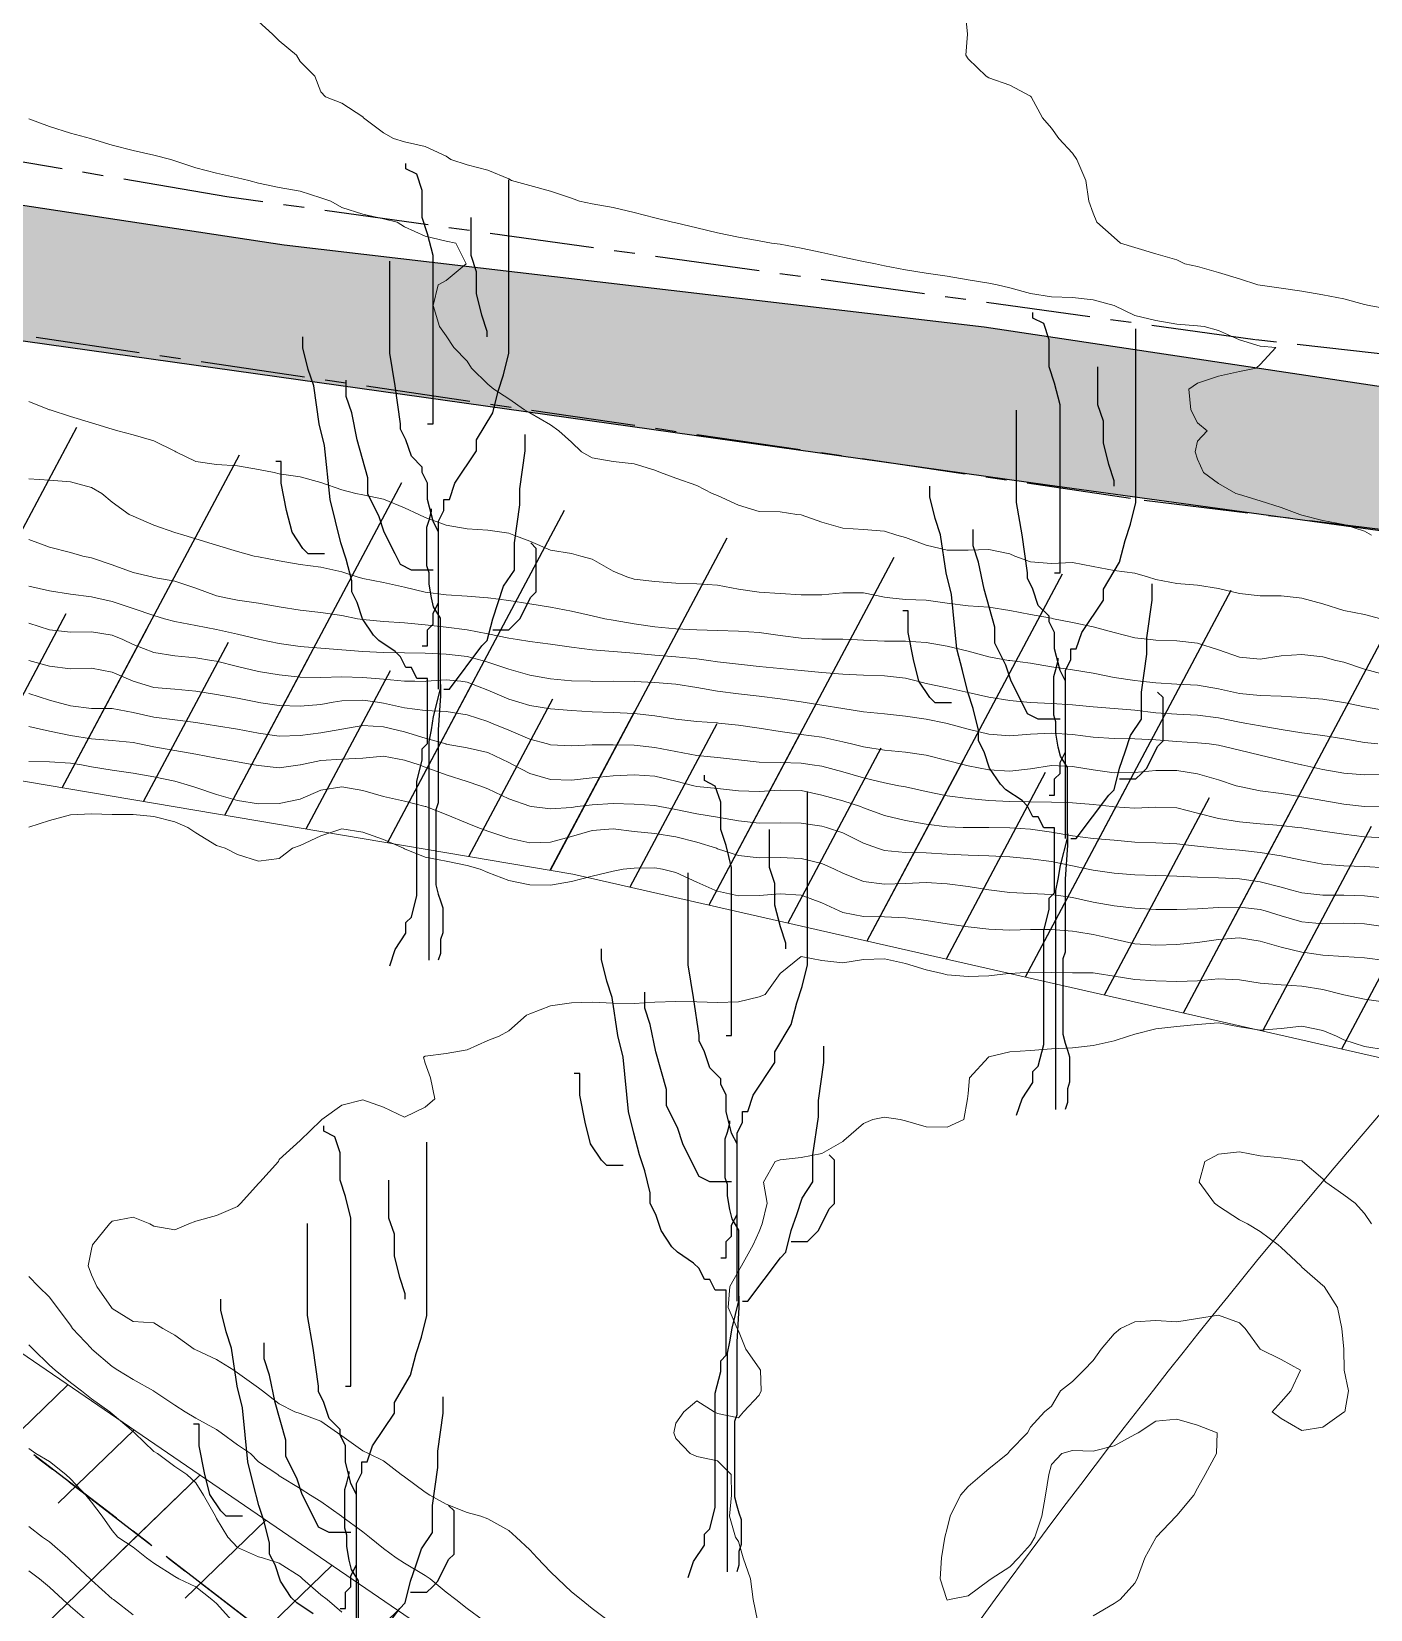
# Model space of a CAD drawing. Header units: centimetres. Extents: x 0 to 642158, y -847 to 649707.
# Drawn here: x 616780.82 to 616812.89, y 621231.02 to 621268.82 of the extents above; entities that cross this region are included whole.
import ezdxf

# ---------------------------------------------------------------- set-up
doc = ezdxf.new("R2010")
doc.units = ezdxf.units.CM
doc.header["$MEASUREMENT"] = 0
doc.linetypes.add('CENTERX2', pattern=[4, 2.5, -0.5, 0.5, -0.5])
for name, color, linetype, lineweight in [('MEV_flux_V', 7, 'Continuous', 15), ('MEV_schema paysager_V', 7, 'Continuous', 20), ('MEV_vegetal_V', 7, 'Continuous', 25), ('WAL_topographie 0.5', 253, 'Continuous', 20)]:
    doc.layers.add(name, color=color, linetype=linetype, lineweight=lineweight)
doc.layers.add('MEV_schema paysager_Ha', color=7, linetype='Continuous', lineweight=25, transparency=0.13)
doc.layers.add('SPW_parcellaire cadastral', color=7, linetype='CENTERX2', lineweight=25, true_color=0xff0542)

# ---------------------------------------------------------------- blocks, each defined once
blk = doc.blocks.new('legende vegetal')
at = {"layer": 'MEV_vegetal_V'}
for points in [[(616790.207, 621259.229), (616790.337, 621259.229), (616790.337, 621263.256), (616790.207, 621263.775), (616790.077, 621264.165), (616790.077, 621264.814), (616789.947, 621265.204), (616789.688, 621265.334), (616789.688, 621265.464)], [(616790.077, 621253.904), (616790.207, 621253.904), (616790.207, 621254.294), (616790.337, 621254.424), (616790.337, 621254.683), (616790.467, 621254.943), (616790.467, 621256.892), (616790.597, 621257.151), (616790.597, 621257.411), (616790.727, 621257.411), (616790.857, 621257.801), (616791.376, 621258.58), (616791.376, 621258.84), (616791.766, 621259.489), (616791.896, 621260.009), (616792.026, 621260.398), (616792.156, 621260.918), (616792.156, 621265.074)], [(616791.636, 621261.307), (616791.636, 621261.437), (616791.507, 621261.827), (616791.376, 621262.346), (616791.376, 621262.866), (616791.247, 621263.256), (616791.247, 621264.165)], [(616790.467, 621252.865), (616790.467, 621256.632), (616790.337, 621256.892), (616790.207, 621257.411), (616790.207, 621257.801), (616790.077, 621258.06), (616790.077, 621258.19), (616789.817, 621258.45), (616789.688, 621258.84), (616789.557, 621259.1), (616789.557, 621259.229), (616789.428, 621260.138), (616789.298, 621260.918), (616789.298, 621263.126)], [(616805.226, 621255.655), (616805.356, 621255.655), (616805.356, 621259.681), (616805.226, 621260.201), (616805.096, 621260.591), (616805.096, 621261.24), (616804.966, 621261.629), (616804.706, 621261.759), (616804.706, 621261.889)], [(616789.298, 621246.241), (616789.428, 621246.631), (616789.688, 621247.021), (616789.688, 621247.28), (616789.817, 621247.41), (616789.947, 621247.93), (616789.947, 621250.657), (616790.077, 621251.177), (616790.077, 621251.437), (616790.207, 621251.566), (616790.207, 621253.125), (616789.947, 621253.125), (616789.817, 621253.385), (616789.688, 621253.385), (616789.557, 621253.645), (616789.428, 621253.774), (616789.038, 621254.034), (616788.908, 621254.164), (616788.648, 621254.554), (616788.518, 621254.943), (616788.388, 621255.203), (616788.388, 621255.463), (616788.258, 621255.982), (616788.128, 621256.372), (616787.998, 621256.892), (616787.869, 621257.411), (616787.738, 621258.71), (616787.608, 621259.229), (616787.479, 621260.138), (616787.349, 621260.528), (616787.219, 621261.048), (616787.219, 621261.307)], [(616805.096, 621250.33), (616805.226, 621250.33), (616805.226, 621250.719), (616805.356, 621250.849), (616805.356, 621251.109), (616805.486, 621251.369), (616805.486, 621253.317), (616805.615, 621253.577), (616805.615, 621253.836), (616805.746, 621253.836), (616805.876, 621254.226), (616806.395, 621255.005), (616806.395, 621255.265), (616806.785, 621255.915), (616806.915, 621256.434), (616807.045, 621256.824), (616807.175, 621257.343), (616807.175, 621261.499)], [(616806.655, 621257.733), (616806.655, 621257.863), (616806.525, 621258.253), (616806.395, 621258.772), (616806.395, 621259.292), (616806.266, 621259.681), (616806.266, 621260.591)], [(616790.337, 621255.723), (616789.817, 621255.723), (616789.557, 621255.852), (616789.428, 621256.112), (616789.168, 621256.632), (616789.038, 621257.021), (616788.778, 621257.541), (616788.778, 621257.931), (616788.518, 621258.84), (616788.388, 621259.489), (616788.258, 621259.879), (616788.258, 621260.269)], [(616805.486, 621249.291), (616805.486, 621253.057), (616805.356, 621253.317), (616805.226, 621253.836), (616805.226, 621254.226), (616805.096, 621254.486), (616805.096, 621254.616), (616804.836, 621254.876), (616804.706, 621255.265), (616804.576, 621255.525), (616804.576, 621255.655), (616804.447, 621256.564), (616804.316, 621257.343), (616804.316, 621259.551)], [(616790.597, 621252.865), (616790.727, 621252.865), (616791.507, 621253.904), (616791.636, 621254.034), (616791.766, 621254.554), (616791.896, 621254.943), (616792.026, 621255.333), (616792.286, 621255.723), (616792.286, 621256.372), (616792.416, 621257.281), (616792.416, 621257.671), (616792.546, 621258.58), (616792.546, 621258.97)], [(616787.738, 621256.112), (616787.349, 621256.112), (616787.219, 621256.242), (616786.959, 621256.632), (616786.829, 621257.151), (616786.699, 621257.801), (616786.699, 621258.32), (616786.569, 621258.32)], [(616804.316, 621242.667), (616804.447, 621243.056), (616804.706, 621243.446), (616804.706, 621243.706), (616804.836, 621243.836), (616804.966, 621244.355), (616804.966, 621247.083), (616805.096, 621247.602), (616805.096, 621247.862), (616805.226, 621247.992), (616805.226, 621249.55), (616804.966, 621249.55), (616804.836, 621249.81), (616804.706, 621249.81), (616804.576, 621250.07), (616804.447, 621250.2), (616804.057, 621250.46), (616803.927, 621250.59), (616803.667, 621250.979), (616803.537, 621251.369), (616803.407, 621251.629), (616803.407, 621251.888), (616803.277, 621252.408), (616803.147, 621252.798), (616803.017, 621253.317), (616802.887, 621253.836), (616802.757, 621255.135), (616802.627, 621255.655), (616802.497, 621256.564), (616802.367, 621256.954), (616802.238, 621257.473), (616802.238, 621257.733)], [(616790.241, 621246.376), (616790.241, 621251.618), (616790.296, 621251.891), (616790.35, 621252.218), (616790.514, 621252.874), (616790.514, 621254.566), (616790.35, 621254.839), (616790.296, 621255.057), (616790.241, 621255.385), (616790.241, 621255.658), (616790.186, 621255.822), (616790.186, 621256.75), (616790.241, 621256.914), (616790.296, 621257.132), (616790.296, 621257.187)], [(616805.356, 621252.148), (616804.836, 621252.148), (616804.576, 621252.278), (616804.447, 621252.538), (616804.186, 621253.057), (616804.057, 621253.447), (616803.796, 621253.967), (616803.796, 621254.356), (616803.537, 621255.265), (616803.407, 621255.915), (616803.277, 621256.304), (616803.277, 621256.694)], [(616791.766, 621254.294), (616792.156, 621254.294), (616792.286, 621254.424), (616792.416, 621254.554), (616792.676, 621255.073), (616792.806, 621255.203), (616792.806, 621256.242), (616792.676, 621256.372)], [(616805.615, 621249.291), (616805.746, 621249.291), (616806.525, 621250.33), (616806.655, 621250.46), (616806.785, 621250.979), (616806.915, 621251.369), (616807.045, 621251.758), (616807.305, 621252.148), (616807.305, 621252.798), (616807.435, 621253.707), (616807.435, 621254.096), (616807.565, 621255.005), (616807.565, 621255.395)], [(616802.757, 621252.538), (616802.367, 621252.538), (616802.238, 621252.668), (616801.977, 621253.057), (616801.848, 621253.577), (616801.718, 621254.226), (616801.718, 621254.746), (616801.588, 621254.746)], [(616805.26, 621242.802), (616805.26, 621248.043), (616805.314, 621248.316), (616805.369, 621248.644), (616805.533, 621249.299), (616805.533, 621250.992), (616805.369, 621251.264), (616805.314, 621251.483), (616805.26, 621251.811), (616805.26, 621252.083), (616805.205, 621252.247), (616805.205, 621253.175), (616805.26, 621253.339), (616805.314, 621253.557), (616805.314, 621253.612)], [(616790.514, 621252.983), (616790.514, 621252.71), (616790.46, 621251.891), (616790.46, 621250.144), (616790.405, 621249.98), (616790.405, 621248.178), (616790.46, 621247.96), (616790.514, 621247.796), (616790.569, 621247.632), (616790.569, 621247.032), (616790.514, 621246.868), (616790.514, 621246.54), (616790.46, 621246.376)], [(616806.785, 621250.719), (616807.175, 621250.719), (616807.305, 621250.849), (616807.435, 621250.979), (616807.695, 621251.499), (616807.824, 621251.629), (616807.824, 621252.668), (616807.695, 621252.798)], [(616797.359, 621244.574), (616797.489, 621244.574), (616797.489, 621248.6), (616797.359, 621249.12), (616797.229, 621249.509), (616797.229, 621250.159), (616797.099, 621250.548), (616796.839, 621250.678), (616796.839, 621250.808)], [(616797.229, 621239.249), (616797.359, 621239.249), (616797.359, 621239.638), (616797.489, 621239.768), (616797.489, 621240.028), (616797.619, 621240.288), (616797.619, 621242.236), (616797.749, 621242.496), (616797.749, 621242.755), (616797.879, 621242.755), (616798.009, 621243.145), (616798.528, 621243.924), (616798.528, 621244.184), (616798.918, 621244.834), (616799.048, 621245.353), (616799.178, 621245.743), (616799.308, 621246.262), (616799.308, 621250.418)], [(616798.788, 621246.652), (616798.788, 621246.782), (616798.658, 621247.172), (616798.528, 621247.691), (616798.528, 621248.211), (616798.399, 621248.6), (616798.399, 621249.509)], [(616805.533, 621249.408), (616805.533, 621249.135), (616805.478, 621248.316), (616805.478, 621246.569), (616805.424, 621246.406), (616805.424, 621244.604), (616805.478, 621244.385), (616805.533, 621244.222), (616805.587, 621244.058), (616805.587, 621243.457), (616805.533, 621243.293), (616805.533, 621242.966), (616805.478, 621242.802)], [(616797.619, 621238.21), (616797.619, 621241.976), (616797.489, 621242.236), (616797.359, 621242.755), (616797.359, 621243.145), (616797.229, 621243.405), (616797.229, 621243.535), (616796.969, 621243.794), (616796.839, 621244.184), (616796.709, 621244.444), (616796.709, 621244.574), (616796.58, 621245.483), (616796.449, 621246.262), (616796.449, 621248.47)], [(616796.449, 621231.586), (616796.58, 621231.975), (616796.839, 621232.365), (616796.839, 621232.625), (616796.969, 621232.755), (616797.099, 621233.274), (616797.099, 621236.001), (616797.229, 621236.521), (616797.229, 621236.781), (616797.359, 621236.911), (616797.359, 621238.469), (616797.099, 621238.469), (616796.969, 621238.729), (616796.839, 621238.729), (616796.709, 621238.989), (616796.58, 621239.119), (616796.19, 621239.379), (616796.06, 621239.508), (616795.8, 621239.898), (616795.67, 621240.288), (616795.54, 621240.548), (616795.54, 621240.807), (616795.41, 621241.327), (616795.28, 621241.717), (616795.15, 621242.236), (616795.02, 621242.755), (616794.89, 621244.054), (616794.76, 621244.574), (616794.63, 621245.483), (616794.5, 621245.873), (616794.371, 621246.392), (616794.371, 621246.652)], [(616797.489, 621241.067), (616796.969, 621241.067), (616796.709, 621241.197), (616796.58, 621241.456), (616796.319, 621241.976), (616796.19, 621242.366), (616795.93, 621242.886), (616795.93, 621243.275), (616795.67, 621244.184), (616795.54, 621244.834), (616795.41, 621245.223), (616795.41, 621245.613)], [(616797.749, 621238.21), (616797.879, 621238.21), (616798.658, 621239.249), (616798.788, 621239.379), (616798.918, 621239.898), (616799.048, 621240.288), (616799.178, 621240.677), (616799.438, 621241.067), (616799.438, 621241.717), (616799.568, 621242.625), (616799.568, 621243.015), (616799.698, 621243.924), (616799.698, 621244.314)], [(616794.89, 621241.456), (616794.5, 621241.456), (616794.371, 621241.587), (616794.111, 621241.976), (616793.981, 621242.496), (616793.851, 621243.145), (616793.851, 621243.665), (616793.721, 621243.665)], [(616788.24, 621236.174), (616788.37, 621236.174), (616788.37, 621240.2), (616788.24, 621240.719), (616788.111, 621241.109), (616788.111, 621241.759), (616787.981, 621242.148), (616787.721, 621242.278), (616787.721, 621242.408)], [(616797.393, 621231.721), (616797.393, 621236.962), (616797.447, 621237.235), (616797.502, 621237.563), (616797.666, 621238.218), (616797.666, 621239.911), (616797.502, 621240.183), (616797.447, 621240.402), (616797.393, 621240.73), (616797.393, 621241.002), (616797.338, 621241.166), (616797.338, 621242.094), (616797.393, 621242.258), (616797.447, 621242.476), (616797.447, 621242.531)], [(616788.111, 621230.849), (616788.24, 621230.849), (616788.24, 621231.238), (616788.37, 621231.368), (616788.37, 621231.628), (616788.501, 621231.888), (616788.501, 621233.836), (616788.63, 621234.095), (616788.63, 621234.355), (616788.76, 621234.355), (616788.89, 621234.745), (616789.41, 621235.524), (616789.41, 621235.784), (616789.8, 621236.433), (616789.93, 621236.953), (616790.059, 621237.343), (616790.189, 621237.862), (616790.189, 621242.018)], [(616798.918, 621239.638), (616799.308, 621239.638), (616799.438, 621239.768), (616799.568, 621239.898), (616799.828, 621240.418), (616799.957, 621240.548), (616799.957, 621241.587), (616799.828, 621241.717)], [(616789.669, 621238.252), (616789.669, 621238.381), (616789.54, 621238.771), (616789.41, 621239.291), (616789.41, 621239.811), (616789.28, 621240.2), (616789.28, 621241.109)], [(616788.501, 621229.809), (616788.501, 621233.576), (616788.37, 621233.836), (616788.24, 621234.355), (616788.24, 621234.745), (616788.111, 621235.005), (616788.111, 621235.135), (616787.85, 621235.394), (616787.721, 621235.784), (616787.591, 621236.044), (616787.591, 621236.174), (616787.461, 621237.083), (616787.331, 621237.862), (616787.331, 621240.07)], [(616787.461, 621230.719), (616787.071, 621230.978), (616786.941, 621231.108), (616786.681, 621231.498), (616786.551, 621231.888), (616786.421, 621232.147), (616786.421, 621232.407), (616786.292, 621232.926), (616786.162, 621233.316), (616786.031, 621233.836), (616785.902, 621234.355), (616785.772, 621235.654), (616785.642, 621236.174), (616785.512, 621237.083), (616785.382, 621237.473), (616785.252, 621237.992), (616785.252, 621238.252)], [(616797.666, 621238.327), (616797.666, 621238.054), (616797.611, 621237.235), (616797.611, 621235.488), (616797.557, 621235.324), (616797.557, 621233.523), (616797.611, 621233.304), (616797.666, 621233.14), (616797.72, 621232.977), (616797.72, 621232.376), (616797.666, 621232.212), (616797.666, 621231.884), (616797.611, 621231.721)], [(616788.37, 621232.667), (616787.85, 621232.667), (616787.591, 621232.797), (616787.461, 621233.056), (616787.201, 621233.576), (616787.071, 621233.966), (616786.811, 621234.485), (616786.811, 621234.875), (616786.551, 621235.784), (616786.421, 621236.433), (616786.292, 621236.823), (616786.292, 621237.213)], [(616788.63, 621229.809), (616788.76, 621229.809), (616789.54, 621230.849), (616789.669, 621230.978), (616789.8, 621231.498), (616789.93, 621231.888), (616790.059, 621232.277), (616790.32, 621232.667), (616790.32, 621233.316), (616790.449, 621234.225), (616790.449, 621234.615), (616790.579, 621235.524), (616790.579, 621235.914)], [(616785.772, 621233.056), (616785.382, 621233.056), (616785.252, 621233.187), (616784.992, 621233.576), (616784.862, 621234.095), (616784.732, 621234.745), (616784.732, 621235.264), (616784.602, 621235.264)], [(616788.274, 621223.321), (616788.274, 621228.562), (616788.329, 621228.835), (616788.384, 621229.163), (616788.548, 621229.818), (616788.548, 621231.51), (616788.384, 621231.783), (616788.329, 621232.002), (616788.274, 621232.33), (616788.274, 621232.602), (616788.22, 621232.766), (616788.22, 621233.694), (616788.274, 621233.858), (616788.329, 621234.076), (616788.329, 621234.131)], [(616789.8, 621231.238), (616790.189, 621231.238), (616790.32, 621231.368), (616790.449, 621231.498), (616790.709, 621232.018), (616790.839, 621232.147), (616790.839, 621233.187), (616790.709, 621233.316)]]:
    blk.add_lwpolyline(points, dxfattribs=at)

msp = doc.modelspace()

# ---------------------------------------------------------------- hatches: boundary and pattern name
at = {"layer": 'MEV_schema paysager_Ha', "transparency": 33554687}
h = msp.add_hatch(dxfattribs=at)
h.set_pattern_fill('AR-CONC', color=256, angle=180)
h.set_pattern_definition([(230, (-1675.227, 123.2765), (-7.172601826, 0.62752135), [0.75, -8.25]), (175, (-1675.227, 123.2765), (1.387513336, -7.52192134), [0.6, -6.6]), (280.4514445, (-1675.8244, 123.329), (-5.78508847, -6.89439991), [0.63740192, -7.01142112]), (226.1842, (-1675.227, 121.2765), (-10.67241331, 1.65519281), [1.125, -12.375]), (276.6356355, (-1676.116, 121.414), (-9.34661946, -9.74118601), [0.95610342, -10.5171376]), (171.184164, (-1675.227, 121.277), (-9.34661945, -9.741186), [0.9, -9.90000001]), (201, (-1676.227, 121.7765), (-5.96907052, 4.026188907), [0.75, -8.25]), (146, (-1676.227, 121.7765), (-2.43315332, -7.25150045), [0.6, -6.6]), (251.4514447, (-1676.724, 122.112), (-8.40222377, -3.22531153), [0.6374019, -7.01142112]), (217.5, (-1675.2267, 123.2765), (-0.121598553, -3.328938538), [0, -6.52, 0, -6.7, 0, -6.625]), (187.5, (-1675.2267, 123.2765), (-2.630695374, -3.944117119), [0, -3.82, 0, -6.37, 0, -2.525]), (147.5, (-1672.9967, 123.2765), (-5.338224362, 0.225548717), [0, -2.5, 0, -7.8, 0, -10.35]), (137.5, (-1671.9967, 123.2765), (-5.831861693, -1.001049823), [0, -3.25, 0, -5.18, 0, -7.35])])
h.paths.add_polyline_path([(616909.526, 621164.516), (616905.57, 621176.973), (616897.611, 621204.282), (616893.674, 621216.683), (616888.089, 621230.376), (616880.09, 621241.562), (616871.93, 621248.589), (616863.016, 621252.97), (616849.267, 621256.445), (616826.756, 621258.258), (616803.64, 621261.733), (616786.87, 621263.697), (616771.912, 621265.963), (616764.207, 621267.625), (616763.754, 621263.848), (616777.2, 621261.884), (616805.151, 621257.956), (616823.885, 621255.387), (616841.26, 621254.028), (616852.44, 621252.366), (616861.505, 621249.646), (616868.304, 621246.775), (616874.872, 621242.103), (616880.768, 621235.156), (616886.436, 621224.611), (616890.959, 621213.024), (616905.657, 621163.442), (616913.881, 621141.447), (616916.974, 621142.45), (616915.987, 621145.136), (616913.274, 621153.306)])
h = msp.add_hatch(dxfattribs=at)
h.set_pattern_fill('ANSI31', color=60, scale=30, angle=17)
h.paths.add_polyline_path([(616759.039, 621261.203), (616762.52, 621256.438), (616764.297, 621255.947), (616776.185, 621251.605), (616793.787, 621248.634), (616821.906, 621242.236), (616841.452, 621238.922), (616847.281, 621236.98), (616848.881, 621236.751), (616852.768, 621238.008), (616857.225, 621240.408), (616859.74, 621243.378), (616863.055, 621246.349), (616860.197, 621247.263), (616846.367, 621251.491), (616832.536, 621252.976), (616818.248, 621254.576), (616798.474, 621256.518), (616783.729, 621259.032), (616769.555, 621261.432), (616763.383, 621263.031), (616760.411, 621262.117)])
h = msp.add_hatch(dxfattribs=at)
h.set_pattern_fill('ANSI31', color=60, scale=15, angle=17)
h.paths.add_polyline_path([(616759.039, 621261.203), (616762.52, 621256.438), (616764.297, 621255.947), (616776.185, 621251.605), (616793.787, 621248.634), (616821.906, 621242.236), (616841.452, 621238.922), (616847.281, 621236.98), (616848.881, 621236.751), (616852.768, 621238.008), (616857.225, 621240.408), (616859.74, 621243.378), (616852.907, 621242.566), (616841.605, 621245.269), (616822.931, 621248.016), (616808.347, 621250.589), (616793.228, 621252.84), (616778.182, 621255.482), (616765.973, 621258.888), (616762.471, 621259.361), (616760.411, 621262.117)])
h = msp.add_hatch(dxfattribs=at)
h.set_pattern_fill('ANSI31', color=60, scale=30, angle=359)
h.paths.add_polyline_path([(616757.324, 621259.849), (616760.155, 621257.242), (616760.982, 621256.726), (616761.085, 621254.97), (616761.292, 621252.904), (616762.739, 621251.355), (616766.252, 621247.429), (616776.276, 621240.095), (616803.635, 621221.386), (616814.775, 621210.573), (616832.211, 621197.985), (616844.965, 621188.786), (616864.899, 621172.406), (616872.703, 621166.356), (616874.496, 621164.947), (616886.002, 621150.276), (616883.932, 621149.958), (616881.224, 621149.639), (616872.465, 621156.485), (616855.742, 621169.779), (616840.293, 621183.152), (616825.694, 621194.945), (616802.145, 621212.096), (616783.054, 621227.818), (616772.886, 621235.766), (616764.994, 621244.141), (616758.559, 621250.209), (616756.434, 621253.911), (616755.706, 621255.731), (616755.584, 621257.613), (616755.706, 621258.644), (616756.92, 621259.615)])
h = msp.add_hatch(dxfattribs=at)
h.set_pattern_fill('ANSI31', color=60, scale=15, angle=359)
h.paths.add_polyline_path([(616757.324, 621259.849), (616760.155, 621257.242), (616760.982, 621256.726), (616761.085, 621254.97), (616761.292, 621252.904), (616762.739, 621251.355), (616766.252, 621247.429), (616776.276, 621240.095), (616803.635, 621221.386), (616814.775, 621210.573), (616832.211, 621197.985), (616844.965, 621188.786), (616864.899, 621172.406), (616872.703, 621166.356), (616874.496, 621164.947), (616886.002, 621150.276), (616883.932, 621149.958), (616881.75, 621152.337), (616874.75, 621159.908), (616858.874, 621173.092), (616842.557, 621186.029), (616828, 621196.997), (616806.346, 621214.81), (616786.102, 621230.091), (616775.767, 621237.806), (616766.25, 621245.564), (616760.173, 621251.167), (616760.132, 621253.928), (616759.25, 621255.916), (616756.75, 621257.606), (616755.706, 621258.644), (616756.92, 621259.615)])

# ---------------------------------------------------------------- linework, layer by layer
for points in [[(616897.611, 621204.282), (616893.674, 621216.683), (616888.089, 621230.376), (616880.09, 621241.562), (616871.93, 621248.589), (616863.016, 621252.97), (616849.267, 621256.445), (616826.756, 621258.258), (616803.64, 621261.733), (616786.87, 621263.697), (616771.912, 621265.963)], [(616777.2, 621261.884), (616805.151, 621257.956), (616823.885, 621255.387), (616841.26, 621254.028), (616852.44, 621252.366), (616861.505, 621249.646), (616868.304, 621246.775), (616874.872, 621242.103), (616880.768, 621235.156), (616886.436, 621224.611), (616890.959, 621213.024), (616905.657, 621163.442)]]:
    msp.add_lwpolyline(points)
at = {"layer": 'MEV_flux_V', "color": 6}
msp.add_lwpolyline([(616785.789, 621200.806, -0.097875), (616829.095, 621259.317, -0.156904)], format="xyb", dxfattribs=at)
at = {"layer": 'MEV_schema paysager_V', "color": 60}
for points in [[(616759.247, 621260.883), (616761.706, 621257.506), (616763.47, 621256.445), (616764.297, 621255.947), (616776.185, 621251.605), (616793.787, 621248.634), (616821.906, 621242.236), (616841.452, 621238.922), (616847.281, 621236.98), (616848.881, 621236.751)], [(616757.378, 621259.89), (616759.489, 621257.843), (616761.096, 621255.734), (616761.292, 621252.904), (616762.739, 621251.355), (616766.252, 621247.429), (616776.276, 621240.095), (616803.635, 621221.386), (616814.775, 621210.573), (616832.211, 621197.985), (616844.965, 621188.786), (616864.899, 621172.406), (616872.703, 621166.356), (616874.097, 621165.6), (616885.131, 621151.31)]]:
    msp.add_lwpolyline(points, dxfattribs=at)
at = {"layer": 'SPW_parcellaire cadastral'}
for points in [[(616861.325, 621255.728), (616810.129, 621261.429), (616785.491, 621264.858), (616759.854, 621269.228), (616853.844, 621320.918), (616861.325, 621255.728)], [(616759.547, 621253.317), (616769.052, 621263.236), (616807.471, 621257.591), (616853.21, 621251.95), (616855.188, 621236.398), (616860.014, 621211.506), (616871.754, 621169.863), (616875.83, 621158.333), (616880.257, 621148.971), (616874.289, 621147.611), (616838.405, 621188.897), (616792.367, 621225.886), (616769.031, 621243.825), (616759.547, 621253.317)], [(616759.547, 621253.317), (616769.031, 621243.825), (616792.367, 621225.886), (616838.405, 621188.897), (616874.289, 621147.611), (616880.257, 621148.971), (616875.83, 621158.333), (616871.754, 621169.863), (616860.014, 621211.506), (616855.188, 621236.398), (616853.21, 621251.95), (616866.215, 621247.765), (616874.077, 621241.92), (616881.234, 621232.553), (616885.867, 621223.79), (616890.69, 621210.508), (616901.351, 621171.858)]]:
    msp.add_lwpolyline(points, dxfattribs=at)
at = {"layer": 'WAL_topographie 0.5'}
for points in [[(616803.191, 621269.25), (616803.238, 621268.75), (616803.196, 621268.25), (616803.25, 621268.163), (616803.682, 621267.75), (616803.75, 621267.709), (616804.25, 621267.534), (616804.75, 621267.266), (616804.765, 621267.25), (616805.038, 621266.75), (616805.25, 621266.5), (616805.425, 621266.25), (616805.75, 621265.899), (616805.854, 621265.75), (616806.073, 621265.25), (616806.148, 621264.75), (616806.25, 621264.469), (616806.333, 621264.25), (616806.75, 621263.885), (616806.901, 621263.75), (616807.25, 621263.645), (616807.75, 621263.492), (616808.25, 621263.347), (616808.448, 621263.25), (616808.75, 621263.187), (616809.25, 621263.045), (616809.75, 621262.893), (616810.194, 621262.75), (616810.25, 621262.739), (616810.75, 621262.668), (616811.25, 621262.595), (616811.75, 621262.508), (616812.25, 621262.411), (616812.75, 621262.279), (616812.863, 621262.25), (616813.25, 621262.181)], [(616786.25, 621269.057), (616786.588, 621268.75), (616786.75, 621268.591), (616787.162, 621268.25), (616787.25, 621268.1), (616787.6, 621267.75), (616787.75, 621267.375), (616787.861, 621267.25), (616788.25, 621267.104), (616788.75, 621266.776), (616788.766, 621266.75), (616789.25, 621266.393), (616789.49, 621266.25), (616789.75, 621266.171), (616790.25, 621266.063), (616790.75, 621265.829), (616790.864, 621265.75), (616791.25, 621265.619), (616791.75, 621265.492), (616792.25, 621265.289), (616792.312, 621265.25), (616792.75, 621265.124), (616793.25, 621264.993), (616793.75, 621264.825), (616793.942, 621264.75), (616794.25, 621264.687), (616794.75, 621264.6), (616795.25, 621264.479), (616795.75, 621264.357), (616796.168, 621264.25), (616796.25, 621264.236), (616796.75, 621264.11), (616797.25, 621263.992), (616797.75, 621263.891), (616798.25, 621263.801), (616798.545, 621263.75), (616798.75, 621263.72), (616799.25, 621263.629), (616799.75, 621263.525), (616800.25, 621263.414), (616800.75, 621263.306), (616801.038, 621263.25), (616801.25, 621263.205), (616801.75, 621263.106), (616802.25, 621263.025), (616802.75, 621262.952), (616803.25, 621262.871), (616803.75, 621262.788), (616803.95, 621262.75), (616804.25, 621262.676), (616804.75, 621262.537), (616805.25, 621262.459), (616805.75, 621262.444), (616806.25, 621262.388), (616806.75, 621262.25), (616806.75, 621262.25), (616807.25, 621262.017), (616807.75, 621261.89), (616808.25, 621261.809), (616808.75, 621261.767), (616808.911, 621261.75), (616809.25, 621261.651), (616809.75, 621261.428), (616810.25, 621261.28), (616810.625, 621261.25), (616810.25, 621260.841), (616810.15, 621260.75), (616809.75, 621260.673), (616809.25, 621260.557), (616808.75, 621260.39), (616808.538, 621260.25), (616808.59, 621259.75), (616808.75, 621259.442), (616808.977, 621259.25), (616808.75, 621259), (616808.693, 621258.75), (616808.75, 621258.571), (616808.891, 621258.25), (616809.25, 621257.989), (616809.67, 621257.75), (616809.75, 621257.726), (616810.25, 621257.577), (616810.75, 621257.412), (616811.196, 621257.25), (616811.25, 621257.234), (616811.75, 621257.103), (616812.25, 621257.009), (616812.75, 621256.845), (616812.917, 621256.75)], [(616780.75, 621266.728), (616781.25, 621266.54), (616781.75, 621266.381), (616782.232, 621266.25), (616782.25, 621266.245), (616782.75, 621266.098), (616783.25, 621265.969), (616783.75, 621265.856), (616784.151, 621265.75), (616784.25, 621265.717), (616784.75, 621265.549), (616785.25, 621265.422), (616785.75, 621265.309), (616786.025, 621265.25), (616786.25, 621265.18), (616786.75, 621265.08), (616787.25, 621264.989), (616787.75, 621264.832), (616787.988, 621264.75), (616788.25, 621264.599), (616788.75, 621264.438), (616789.25, 621264.329), (616789.578, 621264.25), (616789.75, 621264.136), (616790.25, 621263.911), (616790.75, 621263.793), (616790.982, 621263.75), (616791.225, 621263.25), (616790.75, 621262.854), (616790.558, 621262.75), (616790.437, 621262.25), (616790.59, 621261.75), (616790.75, 621261.528), (616790.929, 621261.25), (616791.25, 621260.917), (616791.352, 621260.75), (616791.75, 621260.37), (616791.891, 621260.25), (616792.25, 621260.017), (616792.622, 621259.75), (616792.75, 621259.679), (616793.25, 621259.396), (616793.45, 621259.25), (616793.75, 621258.977), (616793.992, 621258.75), (616794.25, 621258.607), (616794.75, 621258.519), (616795.25, 621258.461), (616795.75, 621258.306), (616795.886, 621258.25), (616796.25, 621258.119), (616796.75, 621257.94), (616797.121, 621257.75), (616797.25, 621257.702), (616797.75, 621257.472), (616798.25, 621257.321), (616798.75, 621257.31), (616799.15, 621257.25), (616799.25, 621257.237), (616799.75, 621257.059), (616800.25, 621256.92), (616800.75, 621256.883), (616801.25, 621256.847), (616801.546, 621256.75), (616801.75, 621256.696), (616802.25, 621256.513), (616802.75, 621256.395), (616803.25, 621256.388), (616803.75, 621256.411), (616804.25, 621256.305), (616804.373, 621256.25), (616804.75, 621256.115), (616805.25, 621256.071), (616805.75, 621256.096), (616806.25, 621256.003), (616806.75, 621255.901), (616807.25, 621255.843), (616807.547, 621255.75), (616807.75, 621255.686), (616808.25, 621255.596), (616808.75, 621255.555), (616809.25, 621255.471), (616809.75, 621255.355), (616810.25, 621255.299), (616810.75, 621255.299), (616811.187, 621255.25), (616811.25, 621255.243), (616811.75, 621255.103), (616812.25, 621254.95), (616812.75, 621254.853), (616813.136, 621254.75)], [(616780.75, 621259.951), (616781.25, 621259.756), (616781.266, 621259.75), (616781.75, 621259.594), (616782.25, 621259.442), (616782.75, 621259.287), (616782.883, 621259.25), (616783.25, 621259.158), (616783.75, 621259.012), (616784.25, 621258.763), (616784.274, 621258.75), (616784.75, 621258.518), (616785.25, 621258.444), (616785.75, 621258.413), (616786.25, 621258.328), (616786.632, 621258.25), (616786.75, 621258.224), (616787.25, 621258.146), (616787.75, 621258.012), (616788.25, 621257.838), (616788.587, 621257.75), (616788.75, 621257.716), (616789.25, 621257.611), (616789.75, 621257.41), (616790.092, 621257.25), (616790.25, 621257.171), (616790.75, 621256.99), (616791.25, 621256.9), (616791.75, 621256.874), (616792.25, 621256.797), (616792.37, 621256.75), (616792.75, 621256.605), (616793.25, 621256.39), (616793.75, 621256.312), (616793.979, 621256.25), (616794.25, 621256.18), (616794.75, 621255.889), (616795.076, 621255.75), (616795.25, 621255.699), (616795.75, 621255.641), (616796.25, 621255.604), (616796.75, 621255.587), (616797.25, 621255.55), (616797.75, 621255.456), (616798.25, 621255.388), (616798.75, 621255.351), (616799.25, 621255.32), (616799.75, 621255.324), (616800.25, 621255.37), (616800.75, 621255.373), (616801.25, 621255.267), (616801.375, 621255.25), (616801.75, 621255.213), (616802.25, 621255.195), (616802.75, 621255.123), (616803.25, 621255.059), (616803.75, 621255.025), (616804.25, 621254.948), (616804.75, 621254.848), (616805.25, 621254.761), (616805.302, 621254.75), (616805.75, 621254.661), (616806.25, 621254.552), (616806.75, 621254.418), (616807.25, 621254.291), (616807.625, 621254.25), (616807.75, 621254.238), (616808.25, 621254.222), (616808.75, 621254.161), (616809.25, 621254.004), (616809.75, 621253.825), (616810.25, 621253.781), (616810.75, 621253.86), (616811.25, 621253.895), (616811.75, 621253.837), (616812.064, 621253.75), (616812.25, 621253.706), (616812.75, 621253.545), (616813.25, 621253.402)], [(616780.75, 621258.097), (616781.25, 621258.069), (616781.75, 621258.028), (616782.25, 621257.89), (616782.504, 621257.75), (616782.75, 621257.542), (616783.159, 621257.25), (616783.25, 621257.204), (616783.75, 621256.993), (616784.25, 621256.817), (616784.465, 621256.75), (616784.75, 621256.667), (616785.25, 621256.514), (616785.75, 621256.363), (616786.148, 621256.25), (616786.25, 621256.231), (616786.75, 621256.134), (616787.25, 621256.052), (616787.75, 621255.982), (616788.25, 621255.872), (616788.62, 621255.75), (616788.75, 621255.717), (616789.25, 621255.614), (616789.75, 621255.505), (616790.25, 621255.384), (616790.75, 621255.318), (616791.25, 621255.291), (616791.75, 621255.252), (616791.759, 621255.25), (616792.25, 621255.187), (616792.75, 621255.107), (616793.25, 621255.025), (616793.75, 621254.931), (616794.25, 621254.821), (616794.548, 621254.75), (616794.75, 621254.711), (616795.25, 621254.624), (616795.75, 621254.555), (616796.25, 621254.507), (616796.75, 621254.481), (616797.25, 621254.469), (616797.75, 621254.453), (616798.25, 621254.416), (616798.75, 621254.351), (616799.25, 621254.285), (616799.75, 621254.256), (616800.25, 621254.259), (616800.456, 621254.25), (616800.75, 621254.239), (616801.25, 621254.213), (616801.75, 621254.21), (616802.25, 621254.179), (616802.75, 621254.089), (616803.25, 621253.97), (616803.75, 621253.839), (616804.222, 621253.75), (616804.25, 621253.745), (616804.75, 621253.682), (616805.25, 621253.6), (616805.75, 621253.526), (616806.25, 621253.444), (616806.75, 621253.345), (616807.25, 621253.267), (616807.379, 621253.25), (616807.75, 621253.21), (616808.25, 621253.178), (616808.75, 621253.154), (616809.25, 621253.073), (616809.75, 621252.959), (616810.25, 621252.907), (616810.75, 621252.897), (616811.25, 621252.862), (616811.75, 621252.823), (616812.199, 621252.75), (616812.25, 621252.742), (616812.75, 621252.64), (616813.25, 621252.551)], [(616780.75, 621256.645), (616781.25, 621256.465), (616781.75, 621256.335), (616782.047, 621256.25), (616782.25, 621256.205), (616782.75, 621256.039), (616783.25, 621255.86), (616783.698, 621255.75), (616783.75, 621255.738), (616784.25, 621255.647), (616784.75, 621255.481), (616785.25, 621255.301), (616785.472, 621255.25), (616785.75, 621255.197), (616786.25, 621255.119), (616786.75, 621255.036), (616787.25, 621254.953), (616787.75, 621254.901), (616788.25, 621254.828), (616788.624, 621254.75), (616788.75, 621254.728), (616789.25, 621254.681), (616789.75, 621254.653), (616790.25, 621254.606), (616790.75, 621254.549), (616791.25, 621254.482), (616791.75, 621254.391), (616792.25, 621254.283), (616792.454, 621254.25), (616792.75, 621254.204), (616793.25, 621254.142), (616793.75, 621254.066), (616794.25, 621254.001), (616794.75, 621253.962), (616795.25, 621253.924), (616795.75, 621253.878), (616796.25, 621253.838), (616796.75, 621253.788), (616797.037, 621253.75), (616797.25, 621253.72), (616797.75, 621253.657), (616798.25, 621253.606), (616798.75, 621253.555), (616799.25, 621253.507), (616799.75, 621253.462), (616800.25, 621253.421), (616800.75, 621253.398), (616801.25, 621253.384), (616801.75, 621253.324), (616802.043, 621253.25), (616802.25, 621253.198), (616802.75, 621253.09), (616803.25, 621252.981), (616803.75, 621252.867), (616804.25, 621252.793), (616804.663, 621252.75), (616804.75, 621252.742), (616805.25, 621252.716), (616805.75, 621252.687), (616806.25, 621252.638), (616806.75, 621252.597), (616807.25, 621252.557), (616807.75, 621252.498), (616808.25, 621252.46), (616808.75, 621252.442), (616809.25, 621252.379), (616809.75, 621252.274), (616809.881, 621252.25), (616810.25, 621252.181), (616810.75, 621252.096), (616811.25, 621252.015), (616811.75, 621251.952), (616812.25, 621251.875), (616812.75, 621251.787), (616813.071, 621251.75)], [(616780.75, 621255.529), (616781.25, 621255.42), (616781.75, 621255.34), (616782.25, 621255.277), (616782.355, 621255.25), (616782.75, 621255.162), (616783.25, 621254.996), (616783.75, 621254.823), (616784.002, 621254.75), (616784.25, 621254.684), (616784.75, 621254.587), (616785.25, 621254.488), (616785.75, 621254.377), (616786.25, 621254.257), (616786.283, 621254.25), (616786.75, 621254.154), (616787.25, 621254.083), (616787.75, 621254.045), (616788.25, 621254.008), (616788.75, 621253.964), (616789.25, 621253.941), (616789.75, 621253.933), (616790.25, 621253.921), (616790.75, 621253.903), (616791.25, 621253.843), (616791.61, 621253.75), (616791.75, 621253.711), (616792.25, 621253.543), (616792.75, 621253.401), (616793.25, 621253.309), (616793.75, 621253.261), (616794.208, 621253.25), (616794.25, 621253.249), (616794.749, 621253.25), (616794.75, 621253.25), (616794.75, 621253.25), (616795.25, 621253.242), (616795.75, 621253.225), (616796.25, 621253.181), (616796.75, 621253.1), (616797.25, 621253.014), (616797.75, 621252.948), (616798.25, 621252.895), (616798.75, 621252.831), (616799.25, 621252.758), (616799.301, 621252.75), (616799.75, 621252.679), (616800.25, 621252.596), (616800.75, 621252.521), (616801.25, 621252.473), (616801.75, 621252.418), (616802.25, 621252.341), (616802.718, 621252.25), (616802.75, 621252.243), (616803.25, 621252.105), (616803.75, 621251.982), (616804.25, 621251.946), (616804.75, 621251.984), (616805.25, 621252.005), (616805.75, 621251.974), (616806.25, 621251.915), (616806.75, 621251.883), (616807.25, 621251.876), (616807.75, 621251.848), (616808.25, 621251.81), (616808.75, 621251.78), (616809.026, 621251.75), (616809.25, 621251.722), (616809.75, 621251.603), (616810.25, 621251.477), (616810.75, 621251.362), (616811.238, 621251.25), (616811.25, 621251.247), (616811.75, 621251.135), (616812.25, 621251.049), (616812.75, 621251.013), (616813.25, 621251.015)], [(616780.75, 621254.645), (616781.25, 621254.485), (616781.75, 621254.429), (616782.25, 621254.438), (616782.75, 621254.355), (616783.006, 621254.25), (616783.25, 621254.135), (616783.75, 621253.938), (616784.25, 621253.863), (616784.75, 621253.815), (616785.131, 621253.75), (616785.25, 621253.729), (616785.75, 621253.606), (616786.25, 621253.488), (616786.75, 621253.403), (616787.25, 621253.346), (616787.75, 621253.338), (616788.25, 621253.359), (616788.75, 621253.344), (616789.25, 621253.301), (616789.75, 621253.252), (616790, 621253.25), (616790.25, 621253.248), (616790.272, 621253.25), (616790.75, 621253.284), (616791.099, 621253.25), (616791.25, 621253.232), (616791.75, 621253.04), (616792.25, 621252.823), (616792.487, 621252.75), (616792.75, 621252.667), (616793.25, 621252.589), (616793.75, 621252.547), (616794.25, 621252.519), (616794.75, 621252.502), (616795.25, 621252.476), (616795.75, 621252.42), (616796.25, 621252.344), (616796.75, 621252.29), (616797.25, 621252.252), (616797.27, 621252.25), (616797.75, 621252.201), (616798.25, 621252.124), (616798.75, 621252.044), (616799.25, 621251.979), (616799.75, 621251.91), (616800.25, 621251.801), (616800.462, 621251.75), (616800.75, 621251.682), (616801.25, 621251.602), (616801.75, 621251.553), (616802.25, 621251.479), (616802.75, 621251.355), (616803.157, 621251.25), (616803.25, 621251.229), (616803.75, 621251.132), (616804.25, 621251.095), (616804.75, 621251.155), (616805.25, 621251.232), (616805.75, 621251.212), (616806.25, 621251.13), (616806.75, 621251.061), (616807.25, 621251.063), (616807.75, 621251.117), (616808.25, 621251.114), (616808.75, 621251.036), (616809.25, 621250.887), (616809.677, 621250.75), (616809.75, 621250.728), (616810.25, 621250.628), (616810.75, 621250.56), (616811.25, 621250.483), (616811.75, 621250.392), (616812.25, 621250.304), (616812.75, 621250.252), (616813.25, 621250.256)], [(616780.75, 621253.748), (616781.25, 621253.615), (616781.75, 621253.553), (616782.25, 621253.566), (616782.75, 621253.473), (616783.25, 621253.251), (616783.253, 621253.25), (616783.75, 621253.105), (616784.25, 621253.062), (616784.75, 621253.017), (616785.25, 621252.934), (616785.75, 621252.847), (616786.227, 621252.75), (616786.25, 621252.745), (616786.75, 621252.671), (616787.25, 621252.655), (616787.75, 621252.698), (616788.045, 621252.75), (616788.25, 621252.781), (616788.75, 621252.801), (616789.106, 621252.75), (616789.25, 621252.728), (616789.75, 621252.617), (616790.25, 621252.551), (616790.75, 621252.529), (616791.25, 621252.451), (616791.75, 621252.285), (616791.833, 621252.25), (616792.25, 621252.076), (616792.75, 621251.862), (616793.178, 621251.75), (616793.25, 621251.73), (616793.75, 621251.708), (616794.25, 621251.725), (616794.75, 621251.732), (616795.25, 621251.719), (616795.75, 621251.666), (616796.25, 621251.568), (616796.75, 621251.471), (616797.25, 621251.422), (616797.75, 621251.368), (616798.25, 621251.317), (616798.75, 621251.306), (616799.25, 621251.289), (616799.52, 621251.25), (616799.75, 621251.216), (616800.25, 621251.079), (616800.75, 621250.935), (616801.25, 621250.815), (616801.593, 621250.75), (616801.75, 621250.719), (616802.25, 621250.614), (616802.75, 621250.51), (616803.25, 621250.444), (616803.75, 621250.398), (616804.25, 621250.367), (616804.75, 621250.359), (616805.25, 621250.356), (616805.75, 621250.337), (616806.25, 621250.302), (616806.705, 621250.25), (616806.75, 621250.245), (616807.25, 621250.21), (616807.75, 621250.235), (616808.25, 621250.216), (616808.75, 621250.095), (616809.25, 621249.966), (616809.75, 621249.88), (616810.25, 621249.834), (616810.75, 621249.799), (616811.147, 621249.75), (616811.25, 621249.737), (616811.75, 621249.657), (616812.25, 621249.585), (616812.75, 621249.528), (616813.25, 621249.5)], [(616780.75, 621252.955), (616781.25, 621252.8), (616781.42, 621252.75), (616781.75, 621252.661), (616782.25, 621252.6), (616782.75, 621252.596), (616783.25, 621252.506), (616783.75, 621252.389), (616784.25, 621252.326), (616784.75, 621252.267), (616784.849, 621252.25), (616785.25, 621252.182), (616785.75, 621252.103), (616786.25, 621252.007), (616786.75, 621251.94), (616787.25, 621251.956), (616787.75, 621252.019), (616788.25, 621252.104), (616788.75, 621252.192), (616789.25, 621252.158), (616789.75, 621252.036), (616790.25, 621251.891), (616790.742, 621251.75), (616790.75, 621251.747), (616791.25, 621251.657), (616791.75, 621251.542), (616792.25, 621251.309), (616792.356, 621251.25), (616792.75, 621251.038), (616793.25, 621250.894), (616793.75, 621250.879), (616794.25, 621250.939), (616794.75, 621250.985), (616795.25, 621251.006), (616795.75, 621250.976), (616796.25, 621250.855), (616796.682, 621250.75), (616796.75, 621250.734), (616797.25, 621250.68), (616797.75, 621250.628), (616798.25, 621250.609), (616798.75, 621250.645), (616799.25, 621250.632), (616799.75, 621250.526), (616800.25, 621250.384), (616800.674, 621250.25), (616800.75, 621250.223), (616801.25, 621250.036), (616801.75, 621249.912), (616802.25, 621249.831), (616802.75, 621249.768), (616803.135, 621249.75), (616803.25, 621249.745), (616803.75, 621249.75), (616803.75, 621249.75), (616803.75, 621249.75), (616804.25, 621249.744), (616804.75, 621249.707), (616805.25, 621249.638), (616805.75, 621249.551), (616806.25, 621249.483), (616806.75, 621249.441), (616807.25, 621249.4), (616807.75, 621249.382), (616808.25, 621249.358), (616808.75, 621249.297), (616809.213, 621249.25), (616809.25, 621249.247), (616809.75, 621249.204), (616810.25, 621249.152), (616810.75, 621249.072), (616811.25, 621248.963), (616811.75, 621248.869), (616812.25, 621248.829), (616812.75, 621248.813), (616813.25, 621248.783)], [(616780.75, 621252.165), (616781.25, 621252.054), (616781.75, 621251.951), (616782.25, 621251.871), (616782.75, 621251.836), (616783.25, 621251.782), (616783.403, 621251.75), (616783.75, 621251.68), (616784.25, 621251.591), (616784.75, 621251.508), (616785.25, 621251.412), (616785.75, 621251.319), (616786.145, 621251.25), (616786.25, 621251.23), (616786.75, 621251.18), (616787.25, 621251.247), (616787.262, 621251.25), (616787.75, 621251.351), (616788.25, 621251.382), (616788.75, 621251.41), (616789.25, 621251.453), (616789.75, 621251.364), (616790.1, 621251.25), (616790.25, 621251.194), (616790.75, 621251.011), (616791.25, 621250.847), (616791.552, 621250.75), (616791.75, 621250.672), (616792.25, 621250.435), (616792.75, 621250.256), (616792.797, 621250.25), (616793.25, 621250.194), (616793.75, 621250.231), (616793.89, 621250.25), (616794.25, 621250.295), (616794.75, 621250.32), (616795.25, 621250.311), (616795.75, 621250.275), (616795.867, 621250.25), (616796.25, 621250.176), (616796.75, 621250.076), (616797.25, 621249.997), (616797.75, 621249.906), (616798.25, 621249.848), (616798.75, 621249.859), (616799.25, 621249.854), (616799.75, 621249.78), (616799.861, 621249.75), (616800.25, 621249.622), (616800.75, 621249.371), (616801.08, 621249.25), (616801.25, 621249.196), (616801.75, 621249.152), (616802.25, 621249.138), (616802.75, 621249.107), (616803.25, 621249.082), (616803.75, 621249.073), (616804.25, 621249.043), (616804.75, 621248.995), (616805.25, 621248.933), (616805.75, 621248.833), (616806.13, 621248.75), (616806.25, 621248.722), (616806.75, 621248.653), (616807.25, 621248.615), (616807.75, 621248.598), (616808.25, 621248.582), (616808.75, 621248.557), (616809.25, 621248.543), (616809.75, 621248.519), (616810.25, 621248.446), (616810.75, 621248.321), (616811.007, 621248.25), (616811.25, 621248.186), (616811.75, 621248.125), (616812.25, 621248.126), (616812.75, 621248.109), (616813.25, 621248.057)], [(616780.75, 621251.33), (616781.25, 621251.323), (616781.75, 621251.291), (616782.016, 621251.25), (616782.25, 621251.204), (616782.75, 621251.118), (616783.25, 621251.052), (616783.75, 621250.963), (616784.25, 621250.856), (616784.627, 621250.75), (616784.75, 621250.709), (616785.25, 621250.536), (616785.75, 621250.391), (616786.25, 621250.314), (616786.75, 621250.323), (616787.25, 621250.43), (616787.75, 621250.642), (616788.25, 621250.726), (616788.75, 621250.632), (616789.25, 621250.492), (616789.75, 621250.377), (616790.25, 621250.255), (616790.263, 621250.25), (616790.75, 621250.059), (616791.25, 621249.851), (616791.504, 621249.75), (616791.75, 621249.661), (616792.25, 621249.492), (616792.75, 621249.38), (616793.25, 621249.399), (616793.75, 621249.53), (616794.25, 621249.677), (616794.75, 621249.713), (616795.25, 621249.654), (616795.75, 621249.602), (616796.25, 621249.524), (616796.75, 621249.4), (616797.222, 621249.25), (616797.25, 621249.238), (616797.75, 621249.076), (616798.25, 621249.022), (616798.75, 621249.027), (616799.25, 621249.005), (616799.75, 621248.889), (616800.055, 621248.75), (616800.25, 621248.658), (616800.75, 621248.457), (616801.25, 621248.39), (616801.75, 621248.408), (616802.25, 621248.43), (616802.75, 621248.398), (616803.25, 621248.332), (616803.75, 621248.258), (616803.809, 621248.25), (616804.25, 621248.191), (616804.75, 621248.163), (616805.25, 621248.144), (616805.75, 621248.071), (616806.25, 621247.959), (616806.75, 621247.873), (616807.25, 621247.814), (616807.75, 621247.784), (616808.25, 621247.785), (616808.75, 621247.799), (616809.25, 621247.83), (616809.75, 621247.842), (616810.25, 621247.784), (616810.369, 621247.75), (616810.75, 621247.633), (616811.25, 621247.486), (616811.75, 621247.442), (616812.25, 621247.456), (616812.75, 621247.441), (616813.25, 621247.369)], [(616780.75, 621249.755), (616781.25, 621249.912), (616781.75, 621250.049), (616782.25, 621250.079), (616782.75, 621250.061), (616783.25, 621250.062), (616783.75, 621250.014), (616784.25, 621249.88), (616784.563, 621249.75), (616784.75, 621249.618), (616785.25, 621249.319), (616785.454, 621249.25), (616785.75, 621249.103), (616786.25, 621248.945), (616786.75, 621249.007), (616787.067, 621249.25), (616787.25, 621249.317), (616787.75, 621249.545), (616788.25, 621249.715), (616788.75, 621249.639), (616789.25, 621249.458), (616789.725, 621249.25), (616789.75, 621249.235), (616790.25, 621249.035), (616790.75, 621248.941), (616791.25, 621248.838), (616791.561, 621248.75), (616791.75, 621248.669), (616792.25, 621248.477), (616792.75, 621248.373), (616793.25, 621248.367), (616793.75, 621248.458), (616794.25, 621248.58), (616794.75, 621248.703), (616794.987, 621248.75), (616795.25, 621248.777), (616795.75, 621248.78), (616795.931, 621248.75), (616796.25, 621248.67), (616796.75, 621248.439), (616797.188, 621248.25), (616797.25, 621248.223), (616797.75, 621248.113), (616798.25, 621248.116), (616798.75, 621248.159), (616799.25, 621248.129), (616799.75, 621247.944), (616800.165, 621247.75), (616800.25, 621247.712), (616800.75, 621247.618), (616801.25, 621247.607), (616801.75, 621247.587), (616802.25, 621247.524), (616802.75, 621247.439), (616803.25, 621247.369), (616803.75, 621247.31), (616804.25, 621247.292), (616804.75, 621247.303), (616805.25, 621247.305), (616805.75, 621247.267), (616805.854, 621247.25), (616806.25, 621247.183), (616806.75, 621247.07), (616807.25, 621246.962), (616807.75, 621246.926), (616808.25, 621246.945), (616808.75, 621246.993), (616809.25, 621247.067), (616809.75, 621247.103), (616810.25, 621247.028), (616810.75, 621246.879), (616811.25, 621246.759), (616811.321, 621246.75), (616811.75, 621246.688), (616812.25, 621246.655), (616812.75, 621246.623), (616813.25, 621246.559)], [(616794.629, 621230.75), (616794.25, 621231.041), (616793.985, 621231.25), (616793.75, 621231.438), (616793.422, 621231.75), (616793.25, 621231.92), (616792.93, 621232.25), (616792.75, 621232.443), (616792.429, 621232.75), (616792.25, 621232.904), (616791.75, 621233.185), (616791.581, 621233.25), (616791.25, 621233.342), (616790.75, 621233.538), (616790.359, 621233.75), (616790.25, 621233.824), (616789.75, 621234.194), (616789.668, 621234.25), (616789.25, 621234.578), (616788.887, 621234.75), (616788.75, 621234.816), (616788.25, 621235.171), (616788.143, 621235.25), (616787.75, 621235.528), (616787.25, 621235.709), (616787.125, 621235.75), (616786.75, 621235.94), (616786.347, 621236.25), (616786.25, 621236.323), (616785.75, 621236.687), (616785.665, 621236.75), (616785.25, 621237.006), (616784.75, 621237.237), (616784.715, 621237.25), (616784.25, 621237.587), (616783.964, 621237.75), (616783.75, 621237.882), (616783.25, 621237.917), (616782.75, 621238.225), (616782.73, 621238.25), (616782.384, 621238.75), (616782.25, 621239.034), (616782.172, 621239.25), (616782.25, 621239.65), (616782.276, 621239.75), (616782.685, 621240.25), (616782.75, 621240.317), (616783.25, 621240.413), (616783.653, 621240.25), (616783.75, 621240.199), (616784.25, 621240.109), (616784.588, 621240.25), (616784.75, 621240.315), (616785.25, 621240.454), (616785.75, 621240.67), (616785.828, 621240.75), (616786.25, 621241.217), (616786.286, 621241.25), (616786.731, 621241.75), (616786.75, 621241.796), (616787.25, 621242.25), (616787.25, 621242.25), (616787.75, 621242.726), (616787.767, 621242.75), (616788.25, 621243.093), (616788.75, 621243.225), (616789.25, 621243.052), (616789.75, 621242.807), (616790.25, 621243.045), (616790.481, 621243.25), (616790.375, 621243.75), (616790.25, 621244.1), (616790.205, 621244.25), (616790.25, 621244.274), (616790.75, 621244.331), (616791.25, 621244.419), (616791.75, 621244.642), (616792.019, 621244.75), (616792.25, 621244.88), (616792.675, 621245.25), (616792.75, 621245.287), (616793.25, 621245.479), (616793.75, 621245.545), (616794.25, 621245.566), (616794.75, 621245.543), (616795.25, 621245.531), (616795.75, 621245.564), (616796.25, 621245.58), (616796.75, 621245.571), (616797.25, 621245.553), (616797.75, 621245.568), (616798.25, 621245.69), (616798.391, 621245.75), (616798.75, 621246.25), (616798.75, 621246.25), (616799.25, 621246.654), (616799.75, 621246.562), (616800.25, 621246.508), (616800.75, 621246.589), (616801.25, 621246.6), (616801.75, 621246.492), (616802.25, 621246.342), (616802.635, 621246.25), (616802.75, 621246.216), (616803.25, 621246.176), (616803.75, 621246.192), (616804.221, 621246.25), (616804.25, 621246.253), (616804.75, 621246.286), (616805.25, 621246.273), (616805.75, 621246.269), (616806.25, 621246.263), (616806.346, 621246.25), (616806.75, 621246.188), (616807.25, 621246.11), (616807.75, 621246.071), (616808.25, 621246.055), (616808.75, 621246.077), (616809.25, 621246.12), (616809.75, 621246.101), (616810.25, 621246.022), (616810.75, 621245.98), (616811.25, 621245.95), (616811.75, 621245.867), (616812.225, 621245.75), (616812.25, 621245.743), (616812.75, 621245.638), (616813.25, 621245.56)], [(616798.207, 621230.75), (616798.106, 621231.25), (616798.039, 621231.75), (616797.867, 621232.25), (616797.75, 621232.641), (616797.684, 621232.75), (616797.539, 621233.25), (616797.583, 621233.75), (616797.573, 621234.25), (616797.25, 621234.573), (616796.75, 621234.677), (616796.598, 621234.75), (616796.25, 621235.114), (616796.206, 621235.25), (616796.25, 621235.481), (616796.444, 621235.75), (616796.75, 621236.012), (616797.173, 621235.75), (616797.25, 621235.713), (616797.75, 621235.609), (616797.875, 621235.75), (616798.25, 621236.147), (616798.294, 621236.25), (616798.278, 621236.75), (616798.25, 621236.794), (616797.925, 621237.25), (616797.75, 621237.69), (616797.718, 621237.75), (616797.504, 621238.25), (616797.541, 621238.75), (616797.75, 621239.118), (616797.825, 621239.25), (616798.101, 621239.75), (616798.25, 621240.073), (616798.322, 621240.25), (616798.435, 621240.75), (616798.352, 621241.25), (616798.633, 621241.75), (616798.75, 621241.788), (616799.25, 621241.839), (616799.75, 621241.94), (616800.25, 621242.226), (616800.275, 621242.25), (616800.75, 621242.654), (616800.969, 621242.75), (616801.25, 621242.809), (616801.621, 621242.75), (616801.75, 621242.723), (616802.25, 621242.579), (616802.75, 621242.567), (616803.15, 621242.75), (616803.238, 621243.25), (616803.25, 621243.375), (616803.285, 621243.75), (616803.744, 621244.25), (616803.75, 621244.253), (616804.25, 621244.371), (616804.75, 621244.404), (616805.25, 621244.443), (616805.75, 621244.471), (616806.25, 621244.525), (616806.75, 621244.639), (616807.091, 621244.75), (616807.25, 621244.795), (616807.75, 621244.926), (616808.25, 621244.98), (616808.75, 621245.026), (616809.25, 621245.068), (616809.75, 621244.976), (616810.25, 621244.892), (616810.75, 621244.932), (616811.25, 621244.987), (616811.75, 621244.884), (616812.077, 621244.75), (616812.25, 621244.659), (616812.75, 621244.503), (616813.25, 621244.422)], [(616806.25, 621230.862), (616806.75, 621231.159), (616806.896, 621231.25), (616807.25, 621231.645), (616807.299, 621231.75), (616807.487, 621232.25), (616807.75, 621232.734), (616807.761, 621232.75), (616808.238, 621233.25), (616808.25, 621233.263), (616808.658, 621233.75), (616808.75, 621233.925), (616808.934, 621234.25), (616809.2, 621234.75), (616809.222, 621235.25), (616808.75, 621235.431), (616808.25, 621235.577), (616807.75, 621235.523), (616807.323, 621235.25), (616807.25, 621235.207), (616806.75, 621234.933), (616806.25, 621234.805), (616805.75, 621234.824), (616805.5, 621234.75), (616805.25, 621234.487), (616805.188, 621234.25), (616805.103, 621233.75), (616805.019, 621233.25), (616804.851, 621232.75), (616804.75, 621232.571), (616804.463, 621232.25), (616804.25, 621232.037), (616803.807, 621231.75), (616803.75, 621231.713), (616803.25, 621231.339), (616802.806, 621231.25), (616802.75, 621231.24), (616802.739, 621231.25), (616802.58, 621231.75), (616802.619, 621232.25), (616802.696, 621232.75), (616802.75, 621232.955), (616802.821, 621233.25), (616803.074, 621233.75), (616803.25, 621233.958), (616803.592, 621234.25), (616803.75, 621234.383), (616804.202, 621234.75), (616804.25, 621234.816), (616804.676, 621235.25), (616804.75, 621235.379), (616805.079, 621235.75), (616805.25, 621235.886), (616805.469, 621236.25), (616805.75, 621236.478), (616806.028, 621236.75), (616806.25, 621236.979), (616806.44, 621237.25), (616806.75, 621237.618), (616806.905, 621237.75), (616807.25, 621237.902), (616807.75, 621237.938), (616808.25, 621237.902), (616808.75, 621237.985), (616809.25, 621238.063), (616809.75, 621237.878), (616809.893, 621237.75), (616810.25, 621237.25), (616810.25, 621237.25), (616810.75, 621237), (616811.213, 621236.75), (616810.985, 621236.25), (616810.75, 621235.992), (616810.536, 621235.75), (616810.75, 621235.587), (616811.25, 621235.306), (616811.75, 621235.381), (616812.25, 621235.739), (616812.281, 621235.75), (616812.365, 621236.25), (616812.26, 621236.75), (616812.25, 621237.249), (616812.25, 621237.25), (616812.208, 621237.75), (616812.101, 621238.25), (616811.786, 621238.75), (616811.75, 621238.774), (616811.25, 621239.212), (616811.222, 621239.25), (616810.75, 621239.686), (616810.681, 621239.75), (616810.25, 621240.07), (616809.942, 621240.25), (616809.75, 621240.352), (616809.25, 621240.677), (616809.157, 621240.75), (616808.791, 621241.25), (616808.926, 621241.75), (616809.25, 621241.919), (616809.75, 621241.981), (616810.25, 621241.885), (616810.75, 621241.832), (616811.25, 621241.76), (616811.266, 621241.75), (616811.75, 621241.335), (616811.825, 621241.25), (616812.25, 621240.949), (616812.521, 621240.75), (616812.75, 621240.5), (616812.914, 621240.25)], [(616791.642, 621230.75), (616791.25, 621231.042), (616790.98, 621231.25), (616790.75, 621231.428), (616790.368, 621231.75), (616790.25, 621231.828), (616789.75, 621232.126), (616789.555, 621232.25), (616789.25, 621232.479), (616788.913, 621232.75), (616788.75, 621232.876), (616788.25, 621233.243), (616788.24, 621233.25), (616787.75, 621233.599), (616787.498, 621233.75), (616787.25, 621233.913), (616786.75, 621234.22), (616786.714, 621234.25), (616786.25, 621234.551), (616786.06, 621234.75), (616785.75, 621234.96), (616785.356, 621235.25), (616785.25, 621235.324), (616784.75, 621235.6), (616784.494, 621235.75), (616784.25, 621235.913), (616783.75, 621236.244), (616783.741, 621236.25), (616783.25, 621236.525), (616782.885, 621236.75), (616782.75, 621236.839), (616782.263, 621237.25), (616782.25, 621237.263), (616781.801, 621237.75), (616781.75, 621237.823), (616781.429, 621238.25), (616781.25, 621238.496), (616780.984, 621238.75), (616780.75, 621238.994)], [(616788.25, 621230.952), (616787.899, 621231.25), (616787.75, 621231.367), (616787.307, 621231.75), (616787.25, 621231.801), (616786.75, 621232.123), (616786.352, 621232.25), (616786.25, 621232.274), (616785.75, 621232.503), (616785.519, 621232.75), (616785.25, 621233.198), (616785.224, 621233.25), (616784.938, 621233.75), (616784.75, 621234.045), (616784.54, 621234.25), (616784.25, 621234.442), (616783.832, 621234.75), (616783.75, 621234.801), (616783.28, 621235.25), (616783.25, 621235.275), (616782.75, 621235.698), (616782.689, 621235.75), (616782.25, 621236.064), (616782.011, 621236.25), (616781.75, 621236.453), (616781.38, 621236.75), (616781.25, 621236.866), (616780.854, 621237.25), (616780.75, 621237.357)], [(616785.611, 621230.75), (616785.25, 621231.156), (616785.137, 621231.25), (616784.75, 621231.558), (616784.345, 621231.75), (616784.25, 621231.805), (616783.75, 621232.121), (616783.57, 621232.25), (616783.25, 621232.505), (616782.881, 621232.75), (616782.75, 621232.904), (616782.505, 621233.25), (616782.25, 621233.585), (616782.118, 621233.75), (616781.75, 621234.143), (616781.634, 621234.25), (616781.25, 621234.558), (616780.917, 621234.75), (616780.75, 621234.868)], [(616783.25, 621230.889), (616782.776, 621231.25), (616782.75, 621231.27), (616782.25, 621231.719), (616782.218, 621231.75), (616781.75, 621232.192), (616781.686, 621232.25), (616781.25, 621232.635), (616781.082, 621232.75), (616780.75, 621233.006)], [(616782.138, 621230.75), (616781.75, 621231.088), (616781.569, 621231.25), (616781.25, 621231.548), (616781.009, 621231.75), (616780.75, 621231.937)]]:
    msp.add_lwpolyline(points, dxfattribs=at)

# ---------------------------------------------------------------- block references
at = {"layer": 'MEV_vegetal_V'}
msp.add_blockref('legende vegetal', (0.098, 0.193), dxfattribs=at)

doc.saveas('drawing.dxf')
